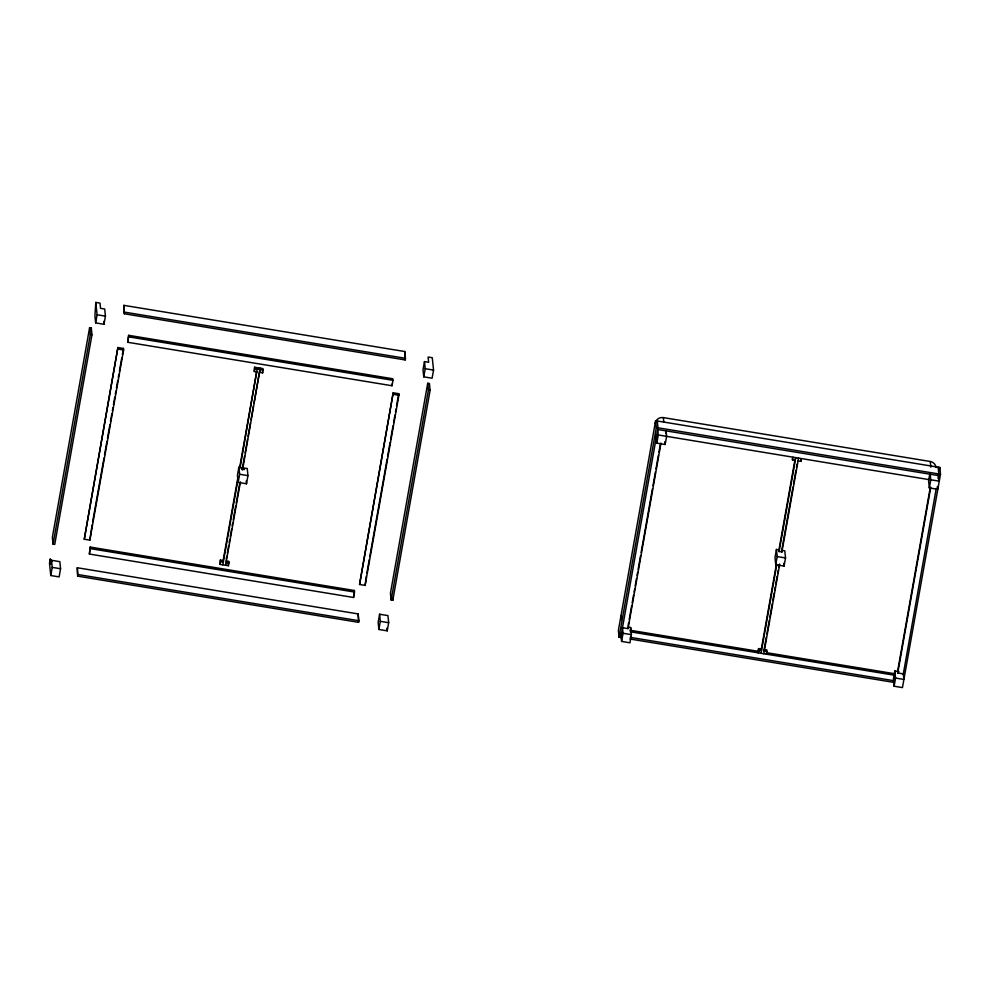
<?xml version="1.0" encoding="UTF-8"?>
<svg xmlns="http://www.w3.org/2000/svg" width="990" height="990" viewBox="0 0 990 990"><rect width="100%" height="100%" fill="white"/><g stroke="black" fill="none" stroke-linecap="round" stroke-linejoin="round"><path stroke-width="1.49" d="M89.607 327.665L52.371 537.372L53.064 544.166L54.735 544.438L91.983 334.731L91.278 327.938L89.607 327.665L90.313 334.459L53.064 544.166M50.218 559.103L49.5 563.174L50.775 575.524L59.115 576.898L60.563 568.743L59.833 561.652L51.492 560.278L50.762 564.35L50.218 559.103L51.95 561.491M90.746 330.982L91.278 327.938M95.82 302.408L94.916 315.81L95.646 322.901L103.987 324.275L105.435 316.132L104.705 309.029L100.534 308.348L99.99 303.101L95.82 302.408L97.094 314.758L95.646 322.901M50.775 575.524L52.223 567.381L51.492 560.278M77.307 567.753L77.715 576.168L358.566 622.339L358.85 620.718L358.145 613.924L77.307 567.753L77.715 576.168M123.911 305.353L124.319 313.768L405.17 359.939L405.454 358.318L404.749 351.524L123.911 305.353L124.319 313.768M117.897 347.539L84.274 539.228L89.843 540.144L123.614 350.002L123.453 348.455L117.897 347.539L84.274 539.228M92.107 524.91L89.843 540.144M92.652 521.866L104 457.974M104.544 454.942L106.969 441.243M107.514 438.199L109.94 424.512M110.484 421.468L111.833 413.87M112.377 410.825L112.922 407.781M113.454 404.737L114.803 397.139M115.347 394.094L115.892 391.05M116.424 388.006L117.785 380.395M118.317 377.363L118.862 374.319M119.406 371.275L121.832 357.588M122.376 354.544L123.453 348.455M90.201 547.074L89.397 554.054L353.554 597.477L354.519 592.045L354.358 590.498L90.201 547.074L89.397 554.054M128.65 335.325L127.846 342.305L392.003 385.741L392.968 380.308L392.807 378.762L128.65 335.325L127.846 342.305M220.374 560.08L220.535 561.627L223.307 562.085L223.146 560.538L220.374 560.08L220.052 564.35L228.393 565.723L228.715 561.454L225.93 560.996M259.863 372.401L262.647 372.859L262.969 368.602L254.628 367.228L254.306 371.485L257.078 371.943M220.052 564.35L220.535 561.627M254.306 371.485L254.628 367.228M238.887 467.156L237.439 475.311L238.169 482.402L246.51 483.776L247.958 475.621L247.228 468.53L244.184 468.022L244.344 469.569L241.56 469.111L241.399 467.565L238.887 467.156L239.617 474.26L238.169 482.402M222.936 561.738L238.021 476.846M239.629 467.75L256.596 372.228M222.824 564.807L238.182 478.38M240.063 467.775L257.4 367.686M226.252 559.164L226.797 556.132M227.329 553.101L228.678 545.527M229.222 542.495L229.754 539.463M230.299 536.432L231.648 528.846M232.18 525.814L232.724 522.782M233.256 519.75L235.682 506.1M236.226 503.068L239.716 483.368M242.142 469.718L244.567 456.068M245.112 453.036L247.525 439.399M248.069 436.367L250.495 422.718M251.027 419.686L253.452 406.036M253.997 403.004L259.652 371.176M225.609 565.265L240.422 481.87M242.575 469.743L260.184 368.144M228.715 561.454L228.393 565.723M354.358 590.498L353.554 597.477M393.179 392.795L359.556 584.484L365.124 585.399L398.896 395.257L398.735 393.711L393.179 392.795L359.556 584.484M358.145 613.924L358.566 622.339M404.749 351.524L405.17 359.939M366.312 576.254L365.124 585.399M366.857 573.21L369.282 559.523M369.827 556.479L387.115 459.125M387.659 456.081L390.085 442.394M390.629 439.35L393.055 425.663M393.599 422.619L394.948 415.008M395.493 411.964L396.037 408.92M396.569 405.888L398.735 393.711M379.603 614.221L378.155 622.376L378.885 629.467L387.226 630.84L388.674 622.698L387.944 615.594L379.603 614.221L380.333 621.324L378.885 629.467M424.475 361.598L423.027 369.753L423.757 376.844L432.098 378.217L433.546 370.074L432.271 357.724L428.101 357.043L428.645 362.291L424.475 361.598L425.205 368.701L423.757 376.844M427.729 383.254L390.444 593.233L391.137 600.027L392.807 600.299L430.106 390.32L429.4 383.538L427.729 383.254L428.435 390.048L391.137 600.027M893.524 680.538L894.106 686.218L902.447 687.592L940.5 474.235L939.795 467.441L655.615 420.725L618.379 630.432L619.072 637.213L620.742 637.486L657.991 427.791L657.286 420.998M619.072 637.213L656.321 427.519L655.615 420.725M655.801 437.704L656.333 434.672M622.475 627.71L628.044 628.625L627.883 627.078L630.667 627.536L631.397 634.64L629.949 642.795L621.609 641.421L623.057 633.266L622.462 627.586M666.035 430.662L666.616 436.343L665.169 444.498L656.828 443.124L658.276 434.969L657.707 429.487L938.545 475.596M628.155 625.569L628.687 622.524M629.232 619.48L631.669 605.793M632.202 602.749L633.55 595.139M634.095 592.094L634.64 589.05M635.172 586.018L636.533 578.408M637.065 575.363L637.61 572.319M638.154 569.275L640.58 555.588M641.124 552.544L652.472 488.664M653.004 485.62L655.442 471.921M655.986 468.889L658.412 455.19M658.956 452.145L660.305 444.547M628.044 628.625L660.998 443.05M893.537 680.662L894.502 675.23L630.345 631.806L630.667 627.536M665.763 433.546L666.245 430.823M758.575 648.574L758.253 652.831L758.575 648.574L761.347 649.032L761.508 650.566L758.736 650.108M776.445 549.462L774.997 557.618L775.739 564.721L784.08 566.082L785.528 557.939L784.785 550.836L781.741 550.341L781.902 551.875L779.118 551.418L778.957 549.883L776.445 549.462L777.187 556.566L775.739 564.721M795.279 460.424L792.507 459.966L792.99 457.256M761.409 648.71L776.482 563.805M778.907 550.168L795.069 459.199M761.025 653.289L776.643 565.352M779.068 551.702L795.762 457.714M763.921 650.69L766.347 637.04M766.879 634.008L769.304 620.359M769.849 617.327L772.262 603.69M772.806 600.658L774.155 593.072M774.687 590.04L775.232 587.008M775.764 583.976L777.113 576.39M777.657 573.359L778.19 570.327M778.734 567.295L779.266 564.263M781.692 550.626L793.002 486.944M793.535 483.912L795.96 470.262M796.505 467.231L797.037 464.199M763.81 653.746L779.699 564.3M781.852 552.16L798.546 458.172M767.077 651.482L764.292 651.024L764.132 649.49L766.916 649.947L766.594 654.204L766.433 652.658M798.064 460.882L800.848 461.34L801.331 458.63M893.376 679.115L894.824 670.973L898.994 671.653M929.796 474.037L928.595 480.831L929.325 487.921L937.666 489.295L937.382 486.461M930.414 474.26L929.449 479.692L658.276 434.969M894.106 686.218L895.554 678.063L894.824 670.973M929.325 487.921L930.773 479.779L930.192 474.099M930.291 487.365L897.596 671.43L897.757 672.965L903.326 673.881L903.895 679.437L895.554 678.063M897.757 672.965L930.724 487.389M939.263 470.485L939.795 467.441M903.202 674.549L936.28 488.305M938.025 478.517L938.829 473.963L938.124 467.169M124.616 312.147L405.454 358.318M97.094 314.758L105.435 316.132M425.205 368.701L433.546 370.074M655.157 423.25A7.054 6.88 -5.9 0 1 663.312 417.594L930.254 461.489A7.054 6.88 -5.9 0 1 936.07 467.627M128.811 336.872L392.968 380.308M90.313 334.459L91.983 334.731M428.435 390.048L430.106 390.32M656.321 427.519L940.5 474.235M254.789 368.763L263.13 370.136M930.773 479.779L939.114 481.152L938.409 474.284M118.058 349.086L123.614 350.002M393.327 394.342L398.896 395.257M777.187 556.566L785.528 557.939M239.617 474.26L247.958 475.621M226.091 562.543L228.876 563.001M630.185 630.259L759.219 651.47M766.817 652.719L894.341 673.683L894.502 675.23M623.057 633.266L631.397 634.64M90.362 548.621L354.519 592.045M630.197 637.362L894.242 680.774M629.9 638.995L893.958 682.407M52.223 567.381L60.563 568.743M380.333 621.324L388.674 622.698M78.012 574.547L358.85 620.718M930.254 461.489L930.835 467.169M800.687 459.793L800.848 461.34M792.346 458.42L792.507 459.966M783.783 563.248L784.08 566.082M663.312 417.594L663.758 421.864M664.872 441.651L665.169 444.498M656.098 436.021L656.828 443.124M621.188 618.948L620.903 616.102A7.054 6.88 -5.9 0 0 621.225 619.653M620.903 634.553L621.609 641.421M620.322 633.414L620.742 637.486M391.842 384.194L392.003 385.741M392.535 597.576L392.807 600.299M386.942 628.093L387.226 630.84M262.486 371.312L262.647 372.859M246.225 480.942L246.51 483.776M103.69 321.441L103.987 324.275"/></g></svg>
